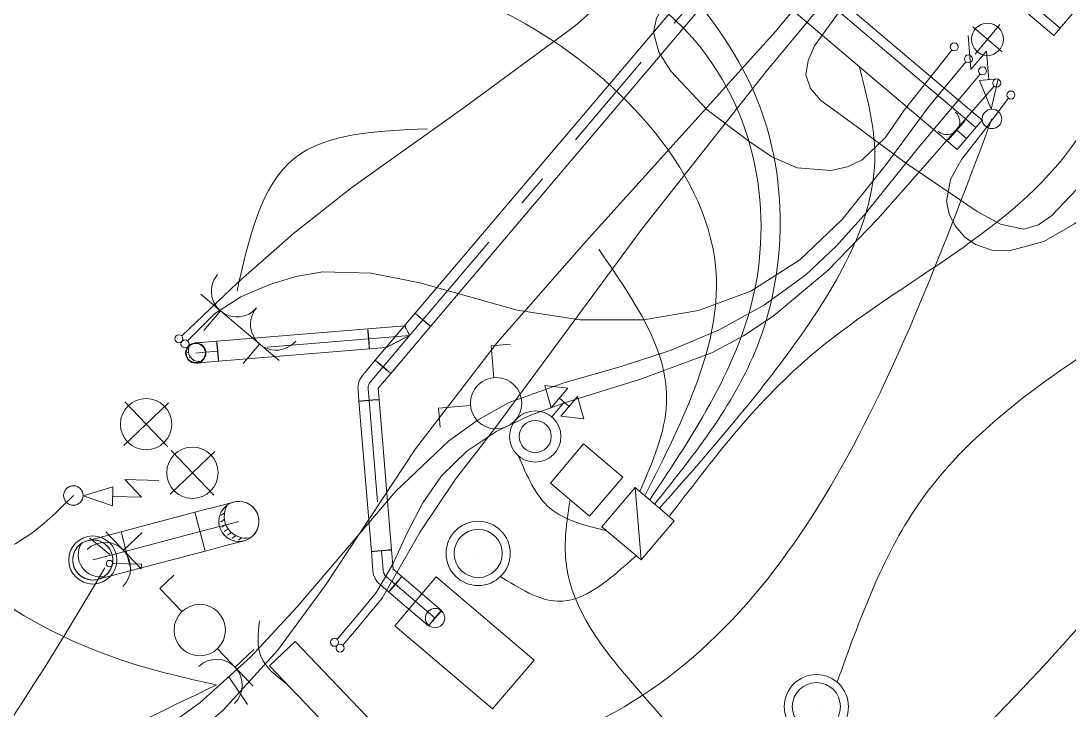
# Model space of a CAD drawing. Header units: metres. Extents: x 2747662.9 to 2747731.3, y 1250221.9 to 1250283.3.
# Drawn here: x 2747712.864 to 2747716.13, y 1250276.122 to 1250278.268 of the extents above; entities that cross this region are included whole.
import ezdxf

# ---------------------------------------------------------------- set-up
doc = ezdxf.new("R2010")
doc.units = ezdxf.units.M
doc.header["$MEASUREMENT"] = 0
for name, pattern in [('EL_Boden', [900, 600, -300]), ('EL_Hohldecke', [1500, 600, -300, 0, -300, 0, -300]), ('STRICHPUNKT2-A0PKIVIE00', [0.635, 0.3175, -0.15875, 0, -0.15875]), ('STRICHPUNKT2-A0PKIVIO00', [0.635, 0.3175, -0.15875, 0, -0.15875]), ('STRICHPUNKT2-A0PKIVIT00', [0.635, 0.3175, -0.15875, 0, -0.15875])]:
    doc.linetypes.add(name, pattern=pattern)
for name, color, linetype in [('___deckendurchbruch', 7, 'Continuous'), ('___elektro', 7, 'Continuous'), ('___lueftung', 7, 'Continuous'), ('___sanitär', 7, 'Continuous')]:
    doc.layers.add(name, color=color, linetype=linetype)

msp = doc.modelspace()

# ---------------------------------------------------------------- linework, layer by layer
at = {"layer": '___deckendurchbruch', "color": 215, "linetype": 'STRICHPUNKT2-A0PKIVIT00', "lineweight": 0, "true_color": 0xa44f91}
for p, q in [((2747715.922, 1250278.1721), (2747715.8305, 1250278.2497)), ((2747715.8374, 1250278.1651), (2747715.915, 1250278.2566)), ((2747713.1849, 1250276.9458), (2747713.3237, 1250277.0784)), ((2747713.3206, 1250276.9427), (2747713.188, 1250277.0815)), ((2747713.3294, 1250276.7944), (2747713.4682, 1250276.927)), ((2747713.4651, 1250276.7913), (2747713.3325, 1250276.9301))]:
    msp.add_line(p, q, dxfattribs=at)
at = {"layer": '___deckendurchbruch', "color": 215, "linetype": 'Continuous', "lineweight": 0, "true_color": 0xa44f91}
for centre, radius in [((2747715.8762, 1250278.2109), 0.05), ((2747713.2543, 1250277.0121), 0.08), ((2747713.3988, 1250276.8607), 0.08)]:
    msp.add_circle(centre, radius, dxfattribs=at)
at = {"layer": '___elektro', "color": 30, "linetype": 'Continuous', "lineweight": 0, "true_color": 0xff8d1c}
for p, q in [((2747715.5543, 1250278.2177), (2747715.5543, 1250278.2177)), ((2747715.8243, 1250278.1172), (2747715.8156, 1250278.2229)), ((2747715.8728, 1250278.1744), (2747715.8243, 1250278.1172)), ((2747715.8801, 1250278.0852), (2747715.8728, 1250278.1744)), ((2747715.4767, 1250278.1261), (2747715.4767, 1250278.1262)), ((2747715.9093, 1250278.0876), (2747715.8509, 1250278.0828)), ((2747715.8877, 1250277.9932), (2747715.8509, 1250278.0828)), ((2747715.8877, 1250277.9932), (2747715.9093, 1250278.0876)), ((2747715.7547, 1250277.8974), (2747715.8064, 1250277.9584)), ((2747715.8902, 1250277.963), (2747715.8902, 1250277.9631)), ((2747715.7805, 1250277.9279), (2747715.8111, 1250277.902)), ((2747715.7805, 1250277.9279), (2747715.7806, 1250277.9279)), ((2747715.8111, 1250277.902), (2747715.8111, 1250277.9021)), ((2747713.4249, 1250277.4169), (2747713.547, 1250277.3134)), ((2747713.4859, 1250277.3652), (2747713.4342, 1250277.3041)), ((2747713.4342, 1250277.3041), (2747713.4343, 1250277.3042)), ((2747713.4342, 1250277.3041), (2747713.4343, 1250277.3042)), ((2747713.547, 1250277.3134), (2747713.669, 1250277.21)), ((2747713.608, 1250277.2617), (2747713.5563, 1250277.2007)), ((2747714.3301, 1250277.2566), (2747714.3899, 1250277.2615)), ((2747714.3383, 1250277.1569), (2747714.3301, 1250277.2566)), ((2747713.5563, 1250277.2007), (2747713.5563, 1250277.2007)), ((2747713.5563, 1250277.2007), (2747713.5563, 1250277.2007)), ((2747714.3966, 1250277.1382), (2747714.3966, 1250277.1382)), ((2747714.2838, 1250277.1289), (2747714.2839, 1250277.129)), ((2747714.4964, 1250277.1322), (2747714.5681, 1250277.124)), ((2747714.4964, 1250277.1322), (2747714.5163, 1250277.0629)), ((2747714.5163, 1250277.0629), (2747714.5681, 1250277.124)), ((2747714.2651, 1250277.0706), (2747714.1655, 1250277.0624)), ((2747714.5574, 1250277.0805), (2747714.5186, 1250277.0347)), ((2747714.5422, 1250277.0934), (2747714.5727, 1250277.0676)), ((2747714.5468, 1250277.0371), (2747714.5986, 1250277.0981)), ((2747714.6185, 1250277.0288), (2747714.5986, 1250277.0981)), ((2747714.1655, 1250277.0624), (2747714.1704, 1250277.0026)), ((2747714.6185, 1250277.0288), (2747714.5468, 1250277.0371)), ((2747714.2931, 1250277.0162), (2747714.2932, 1250277.0162)), ((2747714.4059, 1250277.0255), (2747714.4059, 1250277.0255)), ((2747714.4059, 1250277.0255), (2747714.4059, 1250277.0255)), ((2747714.5186, 1250277.0347), (2747714.5187, 1250277.0348)), ((2747714.6178, 1250276.9507), (2747714.5143, 1250276.8286)), ((2747714.7399, 1250276.8472), (2747714.6178, 1250276.9507)), ((2747714.4152, 1250276.9127), (2747714.4152, 1250276.9127)), ((2747714.5279, 1250276.922), (2747714.528, 1250276.922)), ((2747714.6364, 1250276.7252), (2747714.7399, 1250276.8472)), ((2747713.058, 1250276.7892), (2747713.151, 1250276.8164)), ((2747713.1497, 1250276.7579), (2747713.151, 1250276.8164)), ((2747713.2398, 1250276.7851), (2747713.188, 1250276.8393)), ((2747713.188, 1250276.8393), (2747713.294, 1250276.8369)), ((2747714.5143, 1250276.8286), (2747714.6364, 1250276.7252)), ((2747714.778, 1250276.8149), (2747714.6745, 1250276.6928)), ((2747714.7269, 1250276.832), (2747714.727, 1250276.832)), ((2747714.9, 1250276.7114), (2747714.778, 1250276.8149)), ((2747714.778, 1250276.8149), (2747714.7966, 1250276.5894)), ((2747713.0277, 1250276.7899), (2747713.0278, 1250276.7899)), ((2747713.058, 1250276.7892), (2747713.1497, 1250276.7579)), ((2747713.1503, 1250276.7871), (2747713.2398, 1250276.7851)), ((2747714.7521, 1250276.7844), (2747714.7522, 1250276.7844)), ((2747714.7651, 1250276.7996), (2747714.7651, 1250276.7997)), ((2747714.7932, 1250276.802), (2747714.7933, 1250276.802)), ((2747714.8085, 1250276.789), (2747714.8085, 1250276.789)), ((2747714.8238, 1250276.7761), (2747714.8238, 1250276.7761)), ((2747714.7263, 1250276.7539), (2747714.7263, 1250276.7539)), ((2747714.7392, 1250276.7691), (2747714.7392, 1250276.7691)), ((2747714.839, 1250276.7632), (2747714.8391, 1250276.7632)), ((2747714.8543, 1250276.7502), (2747714.8543, 1250276.7502)), ((2747714.7004, 1250276.7234), (2747714.7004, 1250276.7234)), ((2747714.7133, 1250276.7386), (2747714.7134, 1250276.7386)), ((2747714.7966, 1250276.5894), (2747714.9, 1250276.7114)), ((2747714.8695, 1250276.7373), (2747714.8696, 1250276.7373)), ((2747714.8848, 1250276.7244), (2747714.8848, 1250276.7244)), ((2747714.3539, 1250276.6857), (2747714.3539, 1250276.6858)), ((2747714.6745, 1250276.6928), (2747714.7966, 1250276.5894)), ((2747714.6875, 1250276.7081), (2747714.6875, 1250276.7081)), ((2747714.6898, 1250276.6799), (2747714.6898, 1250276.6799)), ((2747714.8742, 1250276.6809), (2747714.8742, 1250276.6809)), ((2747714.8871, 1250276.6962), (2747714.8871, 1250276.6962)), ((2747713.1412, 1250276.6061), (2747713.0787, 1250276.657)), ((2747713.2392, 1250276.5615), (2747713.1286, 1250276.6771)), ((2747713.1839, 1250276.6193), (2747713.2417, 1250276.6746)), ((2747713.2417, 1250276.6746), (2747713.2418, 1250276.6746)), ((2747713.2417, 1250276.6746), (2747713.2418, 1250276.6746)), ((2747714.2129, 1250276.6741), (2747714.213, 1250276.6742)), ((2747714.705, 1250276.667), (2747714.7051, 1250276.667)), ((2747714.7203, 1250276.654), (2747714.7203, 1250276.6541)), ((2747714.8483, 1250276.6504), (2747714.8483, 1250276.6504)), ((2747714.8612, 1250276.6657), (2747714.8613, 1250276.6657)), ((2747714.7356, 1250276.6411), (2747714.7356, 1250276.6411)), ((2747714.7508, 1250276.6282), (2747714.7508, 1250276.6282)), ((2747714.7661, 1250276.6152), (2747714.7661, 1250276.6153)), ((2747714.8224, 1250276.6199), (2747714.8225, 1250276.6199)), ((2747714.8354, 1250276.6351), (2747714.8354, 1250276.6352)), ((2747714.2892, 1250276.6095), (2747714.2892, 1250276.6095)), ((2747714.7813, 1250276.6023), (2747714.7814, 1250276.6023)), ((2747714.8095, 1250276.6046), (2747714.8095, 1250276.6047)), ((2747713.1505, 1250276.5776), (2747713.2395, 1250276.5756)), ((2747713.2395, 1250276.5756), (2747713.2392, 1250276.5615)), ((2747713.2969, 1250276.5007), (2747713.3403, 1250276.5421)), ((2747714.2245, 1250276.5332), (2747714.2246, 1250276.5332)), ((2747714.2245, 1250276.5332), (2747714.2246, 1250276.5332)), ((2747714.3655, 1250276.5448), (2747714.3655, 1250276.5448)), ((2747713.366, 1250276.4284), (2747713.2969, 1250276.5007)), ((2747713.366, 1250276.4284), (2747713.3661, 1250276.4284)), ((2747713.4791, 1250276.4258), (2747713.4792, 1250276.4259)), ((2747713.3635, 1250276.3153), (2747713.3635, 1250276.3153)), ((2747713.4766, 1250276.3127), (2747713.4766, 1250276.3128)), ((2747713.4766, 1250276.3127), (2747713.5872, 1250276.1971)), ((2747713.5319, 1250276.2549), (2747713.5897, 1250276.3102)), ((2747713.5897, 1250276.3102), (2747713.5897, 1250276.3102)), ((2747713.5897, 1250276.3102), (2747713.5897, 1250276.3102)), ((2747713.6786, 1250276.2972), (2747713.6786, 1250276.2972)), ((2747713.5319, 1250276.2549), (2747713.5319, 1250276.2549)), ((2747713.5699, 1250276.1391), (2747713.5118, 1250276.2253)), ((2747715.2668, 1250276.1969), (2747715.2669, 1250276.1969)), ((2747715.4078, 1250276.2085), (2747715.4078, 1250276.2085)), ((2747715.3431, 1250276.1322), (2747715.3432, 1250276.1323))]:
    msp.add_line(p, q, dxfattribs=at)
for points in [[(2747715.4729, 1250278.7402), (2747716.0831, 1250278.2229), (2747716.1607, 1250278.3144), (2747715.5505, 1250278.8318)], [(2747715.4729, 1250278.7402), (2747716.0831, 1250278.2229), (2747716.1025, 1250278.2458), (2747715.4923, 1250278.7631)], [(2747715.8594, 1250277.959), (2747715.2492, 1250278.4763), (2747715.1716, 1250278.3848), (2747715.7818, 1250277.8675)], [(2747715.8594, 1250277.959), (2747715.2492, 1250278.4763), (2747715.2298, 1250278.4535), (2747715.84, 1250277.9361)], [(2747713.6388, 1250276.2592), (2747714.1709, 1250275.7026), (2747714.2504, 1250275.7786), (2747713.7184, 1250276.3352)]]:
    msp.add_lwpolyline(points, close=True, dxfattribs=at)
for centre, radius in [((2747715.8902, 1250277.963), 0.0303), ((2747714.3449, 1250277.0772), 0.08), ((2747714.4669, 1250276.9737), 0.08), ((2747714.4669, 1250276.9737), 0.05), ((2747713.0277, 1250276.7899), 0.0303), ((2747714.2892, 1250276.6095), 0.1), ((2747714.2892, 1250276.6095), 0.075), ((2747713.1405, 1250276.5778), 0.01), ((2747713.4213, 1250276.3706), 0.08), ((2747715.3431, 1250276.1322), 0.1), ((2747715.3431, 1250276.1322), 0.075)]:
    msp.add_circle(centre, radius, dxfattribs=at)
for centre, radius, start, end in [((2747715.75, 1250277.9538), 0.04, 229.7099, 49.7099), ((2747713.5377, 1250277.4262), 0.08, 139.7099, 319.7099), ((2747713.6597, 1250277.3227), 0.08, 139.7099, 319.7099), ((2747713.1261, 1250276.564), 0.08, 313.7094, 133.7094), ((2747713.474, 1250276.1996), 0.08, 313.7099, 133.7099)]:
    msp.add_arc(centre, radius, start, end, dxfattribs=at)
for points, knots in [([(2747714.9307, 1250275.3017), (2747715.1348, 1250275.4479), (2747715.339, 1250275.5941), (2747715.5295, 1250275.7549), (2747716.1334, 1250276.2646), (2747716.601, 1250276.9215), (2747717.1092, 1250277.5348), (2747717.47, 1250277.9703), (2747717.8512, 1250278.3837), (2747718.2324, 1250278.7972)], [0, 0, 0, 0, 1, 1, 1, 2, 2, 2, 3, 3, 3, 3]), ([(2747714.6597, 1250278.7637), (2747714.6394, 1250278.6995), (2747714.6191, 1250278.6352), (2747714.626, 1250278.5797), (2747714.6414, 1250278.4563), (2747714.791, 1250278.3757), (2747714.9032, 1250278.2704), (2747715.138, 1250278.05), (2747715.2088, 1250277.7218), (2747715.1522, 1250277.4374), (2747715.104, 1250277.1959), (2747714.9639, 1250276.986), (2747714.8238, 1250276.7761)], [0, 0, 0, 0, 1, 1, 1, 2, 2, 2, 3, 3, 3, 4, 4, 4, 4]), ([(2747714.7475, 1250278.5805), (2747714.9152, 1250278.4025), (2747715.0828, 1250278.2244), (2747715.1668, 1250278.0021), (2747715.2523, 1250277.7755), (2747715.2509, 1250277.5028), (2747715.1662, 1250277.274), (2747715.0957, 1250277.0834), (2747714.9673, 1250276.9233), (2747714.839, 1250276.7632)], [0, 0, 0, 0, 1, 1, 1, 2, 2, 2, 3, 3, 3, 3]), ([(2747714.8848, 1250276.7244), (2747715.0176, 1250276.8993), (2747715.1504, 1250277.0743), (2747715.3173, 1250277.2183), (2747715.5803, 1250277.4453), (2747715.928, 1250277.5955), (2747716.1277, 1250277.8614), (2747716.2632, 1250278.0418), (2747716.3306, 1250278.2755), (2747716.398, 1250278.5093)], [0, 0, 0, 0, 1, 1, 1, 2, 2, 2, 3, 3, 3, 3]), ([(2747713.825, 1250278.4782), (2747714.0218, 1250278.4277), (2747714.2186, 1250278.3771), (2747714.4083, 1250278.2747), (2747714.7121, 1250278.1107), (2747714.9976, 1250277.8135), (2747715.0289, 1250277.5044), (2747715.0525, 1250277.2705), (2747714.9305, 1250277.0298), (2747714.8085, 1250276.789)], [0, 0, 0, 0, 1, 1, 1, 2, 2, 2, 3, 3, 3, 3]), ([(2747715.4767, 1250278.1261), (2747715.5007, 1250278.0335), (2747715.5247, 1250277.941), (2747715.5251, 1250277.8496), (2747715.5259, 1250277.6462), (2747715.4092, 1250277.4491), (2747715.2834, 1250277.2729), (2747715.1474, 1250277.0824), (2747715.0008, 1250276.9163), (2747714.8543, 1250276.7502)], [0, 0, 0, 0, 1, 1, 1, 2, 2, 2, 3, 3, 3, 3]), ([(2747714.1107, 1250275.8987), (2747714.2998, 1250275.9503), (2747714.4889, 1250276.002), (2747714.6547, 1250276.0837), (2747715.3038, 1250276.4035), (2747715.597, 1250277.1833), (2747715.8902, 1250277.963)], [0, 0, 0, 0, 1, 1, 1, 2, 2, 2, 2]), ([(2747713.5377, 1250277.4262), (2747713.5747, 1250277.5912), (2747713.6117, 1250277.7563), (2747713.716, 1250277.84), (2747713.8144, 1250277.919), (2747713.9728, 1250277.9257), (2747714.1311, 1250277.9324)], [0, 0, 0, 0, 1, 1, 1, 2, 2, 2, 2]), ([(2747714.7932, 1250276.802), (2747714.8327, 1250276.8942), (2747714.8721, 1250276.9865), (2747714.8764, 1250277.0766), (2747714.8842, 1250277.2415), (2747714.7744, 1250277.3992), (2747714.6647, 1250277.5569)], [0, 0, 0, 0, 1, 1, 1, 2, 2, 2, 2]), ([(2747715.4078, 1250276.2085), (2747715.4776, 1250276.4029), (2747715.5474, 1250276.5972), (2747715.6589, 1250276.7596), (2747715.834, 1250277.0145), (2747716.112, 1250277.1908), (2747716.39, 1250277.3671)], [0, 0, 0, 0, 1, 1, 1, 2, 2, 2, 2]), ([(2747714.4152, 1250276.9127), (2747714.4412, 1250276.8511), (2747714.4673, 1250276.7895), (2747714.5127, 1250276.7507), (2747714.5586, 1250276.7116), (2747714.6242, 1250276.6958), (2747714.6898, 1250276.6799)], [0, 0, 0, 0, 1, 1, 1, 2, 2, 2, 2]), ([(2747714.5754, 1250276.7769), (2747714.5663, 1250276.7157), (2747714.5573, 1250276.6546), (2747714.5614, 1250276.5968), (2747714.581, 1250276.3171), (2747714.9072, 1250276.1177), (2747715.0318, 1250275.8591), (2747715.135, 1250275.6448), (2747715.0998, 1250275.3899), (2747715.0646, 1250275.1349)], [0, 0, 0, 0, 1, 1, 1, 2, 2, 2, 3, 3, 3, 3]), ([(2747714.3568, 1250276.5388), (2747714.4174, 1250276.5007), (2747714.4781, 1250276.4626), (2747714.5367, 1250276.4606), (2747714.6211, 1250276.4578), (2747714.7012, 1250276.53), (2747714.7813, 1250276.6023)], [0, 0, 0, 0, 1, 1, 1, 2, 2, 2, 2]), ([(2747713.6922, 1250276.2033), (2747713.6595, 1250276.2284), (2747713.6267, 1250276.2534), (2747713.6127, 1250276.2865), (2747713.599, 1250276.319), (2747713.6033, 1250276.3592), (2747713.6077, 1250276.3995)], [0, 0, 0, 0, 1, 1, 1, 2, 2, 2, 2])]:
    msp.add_open_spline(points, degree=3, knots=knots, dxfattribs=at)
at = {"layer": '___elektro', "color": 30, "linetype": 'EL_Boden', "lineweight": 0, "true_color": 0xff8d1c}
for points in [[(2747711.9079, 1250277.8195), (2747711.9841, 1250277.5773), (2747712.0603, 1250277.3351), (2747712.187, 1250277.1131), (2747712.4019, 1250276.7365), (2747712.762, 1250276.4181), (2747713.1697, 1250276.2796), (2747713.2692, 1250276.2458), (2747713.3716, 1250276.2227), (2747713.474, 1250276.1996)], [(2747713.8154, 1250276.0944), (2747713.6635, 1250275.9825), (2747713.5115, 1250275.8706), (2747713.338, 1250275.7927), (2747712.8493, 1250275.5734), (2747712.1896, 1250275.6243), (2747711.752, 1250275.9169), (2747711.3839, 1250276.1631), (2747711.1731, 1250276.5805), (2747710.9623, 1250276.9978)]]:
    msp.add_open_spline(points, degree=3, knots=[0, 0, 0, 0, 1, 1, 1, 2, 2, 2, 3, 3, 3, 3], dxfattribs=at)
at = {"layer": '___elektro', "color": 30, "linetype": 'EL_Hohldecke', "lineweight": 0, "true_color": 0xff8d1c}
for points, knots in [([(2747713.0277, 1250276.7899), (2747712.9575, 1250276.7204), (2747712.8872, 1250276.6509), (2747712.8017, 1250276.6189), (2747712.7318, 1250276.5929), (2747712.6518, 1250276.5919), (2747712.5717, 1250276.5909)], [0, 0, 0, 0, 1, 1, 1, 2, 2, 2, 2]), ([(2747713.126, 1250276.5641), (2747712.9601, 1250276.286), (2747712.7941, 1250276.0079), (2747712.588, 1250275.7623), (2747712.4165, 1250275.558), (2747712.2171, 1250275.3762), (2747712.0275, 1250275.1865), (2747711.9546, 1250275.1135), (2747711.883, 1250275.0393), (2747711.8115, 1250274.9651)], [0, 0, 0, 0, 1, 1, 1, 2, 2, 2, 3, 3, 3, 3]), ([(2747713.474, 1250276.1998), (2747713.292, 1250276.1134), (2747713.11, 1250276.027), (2747712.9455, 1250275.9159), (2747712.6539, 1250275.719), (2747712.4172, 1250275.4446), (2747712.1646, 1250275.1939), (2747712.0664, 1250275.0965), (2747711.9657, 1250275.0026), (2747711.8651, 1250274.9088)], [0, 0, 0, 0, 1, 1, 1, 2, 2, 2, 3, 3, 3, 3])]:
    msp.add_open_spline(points, degree=3, knots=knots, dxfattribs=at)
at = {"layer": '___lueftung', "color": 152, "linetype": 'Continuous', "lineweight": 0, "true_color": 0x0365dd}
for p, q in [((2747713.4378, 1250276.746), (2747713.4065, 1250276.7378)), ((2747713.467, 1250276.7537), (2747713.4378, 1250276.746)), ((2747713.492, 1250276.7603), (2747713.467, 1250276.7537)), ((2747713.4941, 1250276.7476), (2747713.4886, 1250276.7395)), ((2747713.5112, 1250276.7654), (2747713.492, 1250276.7603)), ((2747713.5007, 1250276.7549), (2747713.4941, 1250276.7476)), ((2747713.5083, 1250276.761), (2747713.5007, 1250276.7549)), ((2747713.5169, 1250276.7658), (2747713.5083, 1250276.761)), ((2747713.5233, 1250276.7686), (2747713.5112, 1250276.7654)), ((2747713.526, 1250276.7693), (2747713.5169, 1250276.7658)), ((2747713.5274, 1250276.7697), (2747713.5233, 1250276.7686)), ((2747713.5357, 1250276.7713), (2747713.526, 1250276.7693)), ((2747713.5455, 1250276.7717), (2747713.5357, 1250276.7713)), ((2747713.5552, 1250276.7706), (2747713.5455, 1250276.7717)), ((2747713.5647, 1250276.768), (2747713.5552, 1250276.7706)), ((2747713.5736, 1250276.7639), (2747713.5647, 1250276.768)), ((2747713.5818, 1250276.7585), (2747713.5736, 1250276.7639)), ((2747713.589, 1250276.7519), (2747713.5818, 1250276.7585)), ((2747713.5951, 1250276.7443), (2747713.589, 1250276.7519)), ((2747713.6, 1250276.7357), (2747713.5951, 1250276.7443)), ((2747713.4065, 1250276.7378), (2747713.1762, 1250276.677)), ((2747713.4384, 1250276.6169), (2747713.4065, 1250276.7378)), ((2747713.4159, 1250276.7024), (2747713.4065, 1250276.7378)), ((2747713.482, 1250276.7211), (2747713.4809, 1250276.7113)), ((2747713.4809, 1250276.7113), (2747713.4813, 1250276.7015)), ((2747713.4846, 1250276.7305), (2747713.482, 1250276.7211)), ((2747713.4886, 1250276.7395), (2747713.4846, 1250276.7305)), ((2747713.4868, 1250276.7081), (2747713.4984, 1250276.7161)), ((2747713.4868, 1250276.7081), (2747713.4984, 1250276.7161)), ((2747713.4885, 1250276.7282), (2747713.4986, 1250276.7352)), ((2747713.4885, 1250276.7282), (2747713.4986, 1250276.7352)), ((2747713.6034, 1250276.7265), (2747713.6, 1250276.7357)), ((2747713.6054, 1250276.7169), (2747713.6034, 1250276.7265)), ((2747713.6058, 1250276.7071), (2747713.6054, 1250276.7169)), ((2747713.4291, 1250276.6523), (2747713.4159, 1250276.7024)), ((2747713.4813, 1250276.7015), (2747713.4833, 1250276.6919)), ((2747713.4833, 1250276.6919), (2747713.4867, 1250276.6827)), ((2747713.4867, 1250276.6827), (2747713.4916, 1250276.6742)), ((2747713.4905, 1250276.6916), (2747713.5025, 1250276.7)), ((2747713.4905, 1250276.6916), (2747713.5025, 1250276.7)), ((2747713.4978, 1250276.6776), (2747713.51, 1250276.6861)), ((2747713.4978, 1250276.6776), (2747713.51, 1250276.6861)), ((2747713.5434, 1250276.7092), (2747713.5434, 1250276.7093)), ((2747713.5434, 1250276.7092), (2747713.5434, 1250276.7093)), ((2747713.5927, 1250276.6708), (2747713.5981, 1250276.679)), ((2747713.5981, 1250276.679), (2747713.6021, 1250276.6879)), ((2747713.6021, 1250276.6879), (2747713.6047, 1250276.6974)), ((2747713.6047, 1250276.6974), (2747713.6058, 1250276.7071)), ((2747713.0544, 1250276.6417), (2747713.063, 1250276.6463)), ((2747713.0658, 1250276.6474), (2747713.0569, 1250276.6432)), ((2747713.063, 1250276.6463), (2747713.0723, 1250276.6496)), ((2747713.0752, 1250276.6502), (2747713.0658, 1250276.6474)), ((2747713.0662, 1250276.648), (2747713.1762, 1250276.677)), ((2747713.0723, 1250276.6496), (2747713.0819, 1250276.6513)), ((2747713.0849, 1250276.6515), (2747713.0752, 1250276.6502)), ((2747713.0819, 1250276.6513), (2747713.0917, 1250276.6515)), ((2747713.0947, 1250276.6513), (2747713.0849, 1250276.6515)), ((2747713.0917, 1250276.6515), (2747713.1015, 1250276.6502)), ((2747713.1043, 1250276.6495), (2747713.0947, 1250276.6513)), ((2747713.1015, 1250276.6502), (2747713.1109, 1250276.6474)), ((2747713.1136, 1250276.6463), (2747713.1043, 1250276.6495)), ((2747713.1109, 1250276.6474), (2747713.1197, 1250276.6431)), ((2747713.1222, 1250276.6416), (2747713.1136, 1250276.6463)), ((2747713.2081, 1250276.5561), (2747713.1762, 1250276.677)), ((2747713.1856, 1250276.6416), (2747713.1762, 1250276.677)), ((2747713.4384, 1250276.6169), (2747713.4291, 1250276.6523)), ((2747713.4916, 1250276.6742), (2747713.4977, 1250276.6665)), ((2747713.4977, 1250276.6665), (2747713.5049, 1250276.6599)), ((2747713.5049, 1250276.6599), (2747713.5131, 1250276.6545)), ((2747713.5083, 1250276.6659), (2747713.5203, 1250276.6743)), ((2747713.5083, 1250276.6659), (2747713.5203, 1250276.6743)), ((2747713.5131, 1250276.6545), (2747713.5221, 1250276.6505)), ((2747713.5221, 1250276.6505), (2747713.5315, 1250276.6479)), ((2747713.5224, 1250276.6567), (2747713.534, 1250276.6647)), ((2747713.5224, 1250276.6567), (2747713.534, 1250276.6647)), ((2747713.5315, 1250276.6479), (2747713.5413, 1250276.6468)), ((2747713.5413, 1250276.6468), (2747713.5511, 1250276.6472)), ((2747713.5418, 1250276.6512), (2747713.5519, 1250276.6582)), ((2747713.5418, 1250276.6512), (2747713.5519, 1250276.6582)), ((2747713.5552, 1250276.6477), (2747713.5431, 1250276.6445)), ((2747713.5511, 1250276.6472), (2747713.5607, 1250276.6492)), ((2747713.5593, 1250276.6488), (2747713.5552, 1250276.6477)), ((2747713.5607, 1250276.6492), (2747713.5698, 1250276.6526)), ((2747713.5698, 1250276.6526), (2747713.5784, 1250276.6575)), ((2747713.5784, 1250276.6575), (2747713.586, 1250276.6636)), ((2747713.586, 1250276.6636), (2747713.5927, 1250276.6708)), ((2747713.0311, 1250276.6145), (2747713.0278, 1250276.6052)), ((2747713.03, 1250276.6117), (2747713.0342, 1250276.6206)), ((2747713.0358, 1250276.6231), (2747713.0311, 1250276.6145)), ((2747713.0342, 1250276.6206), (2747713.0398, 1250276.6286)), ((2747713.0417, 1250276.6309), (2747713.0358, 1250276.6231)), ((2747713.0398, 1250276.6286), (2747713.0466, 1250276.6357)), ((2747713.0488, 1250276.6376), (2747713.0417, 1250276.6309)), ((2747713.0466, 1250276.6357), (2747713.0544, 1250276.6417)), ((2747713.0569, 1250276.6432), (2747713.0488, 1250276.6376)), ((2747713.1197, 1250276.6431), (2747713.1278, 1250276.6376)), ((2747713.13, 1250276.6356), (2747713.1222, 1250276.6416)), ((2747713.1278, 1250276.6376), (2747713.1348, 1250276.6308)), ((2747713.1368, 1250276.6285), (2747713.13, 1250276.6356)), ((2747713.1348, 1250276.6308), (2747713.1408, 1250276.623)), ((2747713.1423, 1250276.6205), (2747713.1368, 1250276.6285)), ((2747713.1408, 1250276.623), (2747713.1454, 1250276.6143)), ((2747713.1466, 1250276.6116), (2747713.1423, 1250276.6205)), ((2747713.1454, 1250276.6143), (2747713.1487, 1250276.6051)), ((2747713.1988, 1250276.5915), (2747713.1856, 1250276.6416)), ((2747713.2081, 1250276.5561), (2747713.4384, 1250276.6169)), ((2747713.4697, 1250276.6252), (2747713.4384, 1250276.6169)), ((2747713.4989, 1250276.6329), (2747713.4697, 1250276.6252)), ((2747713.5239, 1250276.6395), (2747713.4989, 1250276.6329)), ((2747713.5431, 1250276.6445), (2747713.5239, 1250276.6395)), ((2747713.0258, 1250276.5926), (2747713.0272, 1250276.6024)), ((2747713.0261, 1250276.5956), (2747713.0258, 1250276.5858)), ((2747713.0261, 1250276.5828), (2747713.0258, 1250276.5926)), ((2747713.0258, 1250276.5858), (2747713.0271, 1250276.5761)), ((2747713.0278, 1250276.6052), (2747713.0261, 1250276.5956)), ((2747713.0278, 1250276.5732), (2747713.0261, 1250276.5828)), ((2747713.0272, 1250276.6024), (2747713.03, 1250276.6117)), ((2747713.0882, 1250276.5891), (2747713.0883, 1250276.5892)), ((2747713.1494, 1250276.6022), (2747713.1466, 1250276.6116)), ((2747713.1486, 1250276.573), (2747713.1504, 1250276.5827)), ((2747713.1487, 1250276.6051), (2747713.1504, 1250276.5954)), ((2747713.1506, 1250276.5856), (2747713.1493, 1250276.5759)), ((2747713.1506, 1250276.5925), (2747713.1494, 1250276.6022)), ((2747713.1504, 1250276.5954), (2747713.1506, 1250276.5856)), ((2747713.1504, 1250276.5827), (2747713.1506, 1250276.5925)), ((2747713.2081, 1250276.5561), (2747713.1988, 1250276.5915)), ((2747713.0271, 1250276.5761), (2747713.0299, 1250276.5667)), ((2747713.031, 1250276.5639), (2747713.0278, 1250276.5732)), ((2747713.0299, 1250276.5667), (2747713.0342, 1250276.5578)), ((2747713.0357, 1250276.5553), (2747713.031, 1250276.5639)), ((2747713.0342, 1250276.5578), (2747713.0397, 1250276.5497)), ((2747713.0416, 1250276.5475), (2747713.0357, 1250276.5553)), ((2747713.0397, 1250276.5497), (2747713.0465, 1250276.5426)), ((2747713.0487, 1250276.5407), (2747713.0416, 1250276.5475)), ((2747713.0981, 1250276.5271), (2747713.2081, 1250276.5561)), ((2747713.1276, 1250276.5406), (2747713.1347, 1250276.5474)), ((2747713.1367, 1250276.5496), (2747713.1299, 1250276.5425)), ((2747713.1347, 1250276.5474), (2747713.1407, 1250276.5552)), ((2747713.1422, 1250276.5577), (2747713.1367, 1250276.5496)), ((2747713.1407, 1250276.5552), (2747713.1454, 1250276.5638)), ((2747713.1465, 1250276.5665), (2747713.1422, 1250276.5577)), ((2747713.1454, 1250276.5638), (2747713.1486, 1250276.573)), ((2747713.1493, 1250276.5759), (2747713.1465, 1250276.5665)), ((2747713.0465, 1250276.5426), (2747713.0543, 1250276.5367)), ((2747713.0568, 1250276.5351), (2747713.0487, 1250276.5407)), ((2747713.0543, 1250276.5367), (2747713.0629, 1250276.532)), ((2747713.0656, 1250276.5309), (2747713.0568, 1250276.5351)), ((2747713.0629, 1250276.532), (2747713.0721, 1250276.5287)), ((2747713.075, 1250276.528), (2747713.0656, 1250276.5309)), ((2747713.0721, 1250276.5287), (2747713.0818, 1250276.527)), ((2747713.0847, 1250276.5267), (2747713.075, 1250276.528)), ((2747713.0818, 1250276.527), (2747713.0916, 1250276.5267)), ((2747713.0945, 1250276.5269), (2747713.0847, 1250276.5267)), ((2747713.0916, 1250276.5267), (2747713.1013, 1250276.528)), ((2747713.1042, 1250276.5287), (2747713.0945, 1250276.5269)), ((2747713.1013, 1250276.528), (2747713.1107, 1250276.5308)), ((2747713.1134, 1250276.5319), (2747713.1042, 1250276.5287)), ((2747713.1107, 1250276.5308), (2747713.1196, 1250276.535)), ((2747713.1221, 1250276.5366), (2747713.1134, 1250276.5319)), ((2747713.1196, 1250276.535), (2747713.1276, 1250276.5406)), ((2747713.1299, 1250276.5425), (2747713.1221, 1250276.5366))]:
    msp.add_line(p, q, dxfattribs=at)
at = {"layer": '___lueftung', "color": 152, "linetype": 'STRICHPUNKT2-A0PKIVIE00', "lineweight": 0, "true_color": 0x0365dd}
for p, q in [((2747713.5434, 1250276.7092), (2747713.4225, 1250276.6773)), ((2747713.1922, 1250276.6166), (2747713.4225, 1250276.6773)), ((2747713.1922, 1250276.6166), (2747713.0882, 1250276.5891))]:
    msp.add_line(p, q, dxfattribs=at)
at = {"layer": '___lueftung', "color": 152, "linetype": 'Continuous', "lineweight": 0, "true_color": 0x0365dd}
for centre, radius in [((2747713.5434, 1250276.7092), 0.0625), ((2747713.5434, 1250276.7092), 0.0625), ((2747713.5434, 1250276.7092), 0.0625), ((2747713.0882, 1250276.5891), 0.075), ((2747713.0882, 1250276.5891), 0.075), ((2747713.0882, 1250276.5891), 0.0625)]:
    msp.add_circle(centre, radius, dxfattribs=at)
for centre in [(2747713.5662, 1250276.725), (2747713.5662, 1250276.725), (2747713.5662, 1250276.725), (2747713.5662, 1250276.725), (2747713.1111, 1250276.6049)]:
    msp.add_arc(centre, 0.0684, 148.6622, 280.7576, dxfattribs=at)
at = {"layer": '___sanitär', "color": 106, "linetype": 'Continuous', "lineweight": 0, "true_color": 0x008a1e}
for p, q in [((2747714.0928, 1250277.3574), (2747715.1318, 1250278.583)), ((2747714.1408, 1250277.3167), (2747715.1799, 1250278.5423)), ((2747714.0928, 1250277.3574), (2747713.9686, 1250277.211)), ((2747713.9451, 1250277.3095), (2747713.4747, 1250277.2707)), ((2747714.0602, 1250277.3189), (2747713.9451, 1250277.3095)), ((2747713.9453, 1250277.3085), (2747713.9451, 1250277.3095)), ((2747713.9451, 1250277.3095), (2747713.9451, 1250277.3083)), ((2747713.9451, 1250277.3083), (2747713.9452, 1250277.3051)), ((2747713.9452, 1250277.3051), (2747713.9455, 1250277.3001)), ((2747713.9457, 1250277.3054), (2747713.9453, 1250277.3085)), ((2747713.9455, 1250277.3001), (2747713.946, 1250277.2936)), ((2747713.9462, 1250277.3004), (2747713.9457, 1250277.3054)), ((2747713.9468, 1250277.294), (2747713.9462, 1250277.3004)), ((2747714.1408, 1250277.3167), (2747714.0167, 1250277.1702)), ((2747714.0608, 1250277.318), (2747714.0602, 1250277.3189)), ((2747714.0602, 1250277.3189), (2747714.0606, 1250277.3178)), ((2747714.0606, 1250277.3178), (2747714.062, 1250277.3148)), ((2747714.0625, 1250277.315), (2747714.0608, 1250277.318)), ((2747714.062, 1250277.3148), (2747714.0644, 1250277.3099)), ((2747714.065, 1250277.3102), (2747714.0625, 1250277.315)), ((2747714.0644, 1250277.3099), (2747714.0676, 1250277.3036)), ((2747714.0683, 1250277.304), (2747714.065, 1250277.3102)), ((2747714.0676, 1250277.3036), (2747714.0713, 1250277.2962)), ((2747714.0722, 1250277.2967), (2747714.0683, 1250277.304)), ((2747713.4075, 1250277.2652), (2747713.4106, 1250277.2654)), ((2747713.4106, 1250277.2654), (2747713.4155, 1250277.2658)), ((2747713.4155, 1250277.2658), (2747713.4219, 1250277.2664)), ((2747713.4219, 1250277.2664), (2747713.4294, 1250277.267)), ((2747713.4294, 1250277.267), (2747713.4374, 1250277.2676)), ((2747713.4374, 1250277.2676), (2747713.4748, 1250277.2707)), ((2747713.946, 1250277.2936), (2747713.9466, 1250277.286)), ((2747713.9466, 1250277.286), (2747713.9472, 1250277.2778)), ((2747713.9475, 1250277.2864), (2747713.9468, 1250277.294)), ((2747713.9472, 1250277.2778), (2747713.9479, 1250277.2697)), ((2747713.9481, 1250277.2783), (2747713.9475, 1250277.2864)), ((2747713.9479, 1250277.2697), (2747713.9486, 1250277.2622)), ((2747713.9488, 1250277.2702), (2747713.9481, 1250277.2783)), ((2747713.9494, 1250277.2626), (2747713.9488, 1250277.2702)), ((2747714.0388, 1250277.2696), (2747714.0237, 1250277.2618)), ((2747714.0243, 1250277.2622), (2747714.0395, 1250277.27)), ((2747714.0564, 1250277.2786), (2747714.0388, 1250277.2696)), ((2747714.0395, 1250277.27), (2747714.0572, 1250277.2791)), ((2747714.0753, 1250277.2884), (2747714.0564, 1250277.2786)), ((2747714.0572, 1250277.2791), (2747714.0762, 1250277.2888)), ((2747714.0713, 1250277.2962), (2747714.0753, 1250277.2884)), ((2747714.0762, 1250277.2888), (2747714.0722, 1250277.2967)), ((2747713.3835, 1250277.2351), (2747713.3864, 1250277.2371)), ((2747713.4065, 1250277.2651), (2747713.4075, 1250277.2652)), ((2747713.4091, 1250277.2337), (2747713.4091, 1250277.2337)), ((2747713.9503, 1250277.2467), (2747713.4799, 1250277.2079)), ((2747713.9486, 1250277.2622), (2747713.9492, 1250277.2557)), ((2747713.9492, 1250277.2557), (2747713.9497, 1250277.2508)), ((2747713.9498, 1250277.256), (2747713.9494, 1250277.2626)), ((2747713.9497, 1250277.2508), (2747713.9501, 1250277.2477)), ((2747713.9502, 1250277.251), (2747713.9498, 1250277.256)), ((2747713.9501, 1250277.2477), (2747713.9503, 1250277.2467)), ((2747713.9503, 1250277.2478), (2747713.9502, 1250277.251)), ((2747714.0025, 1250277.251), (2747713.9503, 1250277.2467)), ((2747713.9503, 1250277.2467), (2747713.9503, 1250277.2478)), ((2747714.0025, 1250277.251), (2747714.0052, 1250277.2523)), ((2747714.0049, 1250277.2522), (2747714.0025, 1250277.251)), ((2747714.0121, 1250277.2559), (2747714.0049, 1250277.2522)), ((2747714.0052, 1250277.2523), (2747714.0126, 1250277.2561)), ((2747714.0237, 1250277.2618), (2747714.0121, 1250277.2559)), ((2747714.0126, 1250277.2561), (2747714.0243, 1250277.2622)), ((2747713.389, 1250277.2198), (2747713.3922, 1250277.222)), ((2747713.4014, 1250277.2092), (2747713.4043, 1250277.2112)), ((2747713.4117, 1250277.2023), (2747713.4127, 1250277.2024)), ((2747713.4127, 1250277.2024), (2747713.4158, 1250277.2026)), ((2747713.4158, 1250277.2026), (2747713.4207, 1250277.203)), ((2747713.4207, 1250277.203), (2747713.4271, 1250277.2036)), ((2747713.4271, 1250277.2036), (2747713.4345, 1250277.2042)), ((2747713.4345, 1250277.2042), (2747713.4426, 1250277.2048)), ((2747713.4426, 1250277.2048), (2747713.48, 1250277.2079)), ((2747713.9686, 1250277.211), (2747713.9295, 1250277.1648)), ((2747714.0167, 1250277.1702), (2747713.9776, 1250277.1241)), ((2747713.9148, 1250277.1189), (2747713.9177, 1250277.0835)), ((2747713.9776, 1250277.1241), (2747713.9805, 1250277.0887)), ((2747713.9177, 1250277.0836), (2747713.9563, 1250276.6154)), ((2747713.9805, 1250277.0888), (2747714.0191, 1250276.6205)), ((2747713.9563, 1250276.6154), (2747713.9612, 1250276.5551)), ((2747714.0191, 1250276.6206), (2747714.024, 1250276.5603)), ((2747714.024, 1250276.5603), (2747714.0511, 1250276.5373)), ((2747714.0292, 1250276.3835), (2747714.1585, 1250276.5361)), ((2747714.0292, 1250276.3835), (2747714.1585, 1250276.5361)), ((2747714.0511, 1250276.5374), (2747714.1752, 1250276.4321)), ((2747714.4636, 1250276.2774), (2747714.1585, 1250276.5361)), ((2747714.1585, 1250276.5361), (2747714.1585, 1250276.5361)), ((2747714.1585, 1250276.5361), (2747714.4636, 1250276.2774)), ((2747713.9833, 1250276.5122), (2747714.0104, 1250276.4893)), ((2747714.0103, 1250276.4893), (2747714.1345, 1250276.3841)), ((2747714.0292, 1250276.3835), (2747714.0292, 1250276.3836)), ((2747714.3343, 1250276.1249), (2747714.0292, 1250276.3835)), ((2747714.0292, 1250276.3835), (2747714.3343, 1250276.1249)), ((2747714.3343, 1250276.1249), (2747714.4636, 1250276.2774)), ((2747714.3343, 1250276.1249), (2747714.4636, 1250276.2774)), ((2747714.4636, 1250276.2774), (2747714.4637, 1250276.2775)), ((2747714.3343, 1250276.1249), (2747714.3343, 1250276.1249))]:
    msp.add_line(p, q, dxfattribs=at)
at = {"layer": '___sanitär', "color": 106, "linetype": 'STRICHPUNKT2-A0PKIVIO00', "lineweight": 0, "true_color": 0x008a1e}
for p, q in [((2747714.1168, 1250277.337), (2747715.1558, 1250278.5627)), ((2747714.1168, 1250277.337), (2747713.9927, 1250277.1906)), ((2747713.9477, 1250277.2781), (2747713.4773, 1250277.2393)), ((2747714.0757, 1250277.2886), (2747713.9477, 1250277.2781)), ((2747713.4091, 1250277.2337), (2747713.44, 1250277.2362)), ((2747713.44, 1250277.2362), (2747713.4774, 1250277.2393)), ((2747713.9927, 1250277.1906), (2747713.9535, 1250277.1445)), ((2747713.9462, 1250277.1215), (2747713.9491, 1250277.0861)), ((2747713.9491, 1250277.0862), (2747713.9877, 1250276.6179)), ((2747713.9877, 1250276.618), (2747713.9926, 1250276.5577)), ((2747714.0036, 1250276.5363), (2747714.0307, 1250276.5133)), ((2747714.0307, 1250276.5133), (2747714.1549, 1250276.4081))]:
    msp.add_line(p, q, dxfattribs=at)
at = {"layer": '___sanitär', "color": 106, "linetype": 'Continuous', "lineweight": 0, "true_color": 0x008a1e, "flags": 128}
for points in [[(2747713.3653, 1250277.2871), (2747713.5401, 1250277.4536), (2747713.7139, 1250277.6056), (2747713.8952, 1250277.7491), (2747714.246, 1250277.999), (2747714.5913, 1250278.2526), (2747714.9169, 1250278.5405), (2747715.0218, 1250278.6352), (2747715.0785, 1250278.675), (2747715.1401, 1250278.7051), (2747715.2352, 1250278.7271)], [(2747715.222, 1250278.7001), (2747715.0798, 1250278.5569), (2747714.936, 1250278.3967), (2747714.8687, 1250278.3182), (2747714.8452, 1250278.2766), (2747714.836, 1250278.2334), (2747714.852, 1250278.1713), (2747714.8891, 1250278.1115), (2747715.0032, 1250277.9912), (2747715.1321, 1250277.8933), (2747715.2043, 1250277.8451), (2747715.2837, 1250277.8103), (2747715.3885, 1250277.8025), (2747715.4397, 1250277.8136), (2747715.4859, 1250277.835), (2747715.5576, 1250277.9045), (2747715.6164, 1250277.99), (2747715.7647, 1250278.1776)], [(2747715.4227, 1250278.3076), (2747715.3376, 1250278.1905), (2747715.3174, 1250278.1454), (2747715.3102, 1250278.1004), (2747715.3245, 1250278.0577), (2747715.357, 1250278.0201), (2747715.4469, 1250277.9544), (2747715.6213, 1250277.8266), (2747715.844, 1250277.6747), (2747715.9172, 1250277.635), (2747715.9898, 1250277.6198), (2747716.0348, 1250277.633), (2747716.0771, 1250277.662), (2747716.1546, 1250277.7442), (2747716.3998, 1250278.0447), (2747716.8792, 1250278.6098)], [(2747715.4137, 1250278.4751), (2747715.2158, 1250278.2349), (2747714.6253, 1250277.5819), (2747714.349, 1250277.2674), (2747714.0934, 1250276.9352), (2747713.8131, 1250276.5107), (2747713.664, 1250276.3066), (2747713.4943, 1250276.121), (2747713.3812, 1250276.0245), (2747713.2584, 1250275.9396), (2747713.127, 1250275.8682), (2747712.9882, 1250275.8123), (2747712.8447, 1250275.7739)], [(2747715.4578, 1250278.4378), (2747715.1862, 1250278.1103), (2747714.7985, 1250277.618), (2747714.3403, 1250276.9973), (2747714.2185, 1250276.8407), (2747714.1084, 1250276.6764), (2747713.9901, 1250276.4704), (2747713.9038, 1250276.3668), (2747713.867, 1250276.324)], [(2747715.9419, 1250278.0273), (2747715.8627, 1250277.923), (2747715.7956, 1250277.8363), (2747715.7609, 1250277.7739), (2747715.7482, 1250277.7066), (2747715.7568, 1250277.6664), (2747715.7765, 1250277.6285), (2747715.8047, 1250277.5959), (2747715.8391, 1250277.5713), (2747715.8896, 1250277.5543), (2747715.9436, 1250277.5525), (2747716.0517, 1250277.5813), (2747716.1473, 1250277.636), (2747716.2289, 1250277.7072), (2747716.3673, 1250277.8763), (2747716.7066, 1250278.3213)], [(2747715.8086, 1250278.1404), (2747715.6903, 1250277.9971), (2747715.5603, 1250277.821), (2747715.4237, 1250277.6495), (2747715.2912, 1250277.5242), (2747715.1385, 1250277.4261), (2747714.9757, 1250277.3664), (2747714.8041, 1250277.3376), (2747714.6067, 1250277.3369), (2747714.4104, 1250277.3671), (2747714.107, 1250277.4519), (2747713.956, 1250277.4828), (2747713.8047, 1250277.4863), (2747713.7214, 1250277.4719), (2747713.6394, 1250277.4472), (2747713.5496, 1250277.4084), (2747713.4678, 1250277.3562), (2747713.3833, 1250277.2719)], [(2747715.853, 1250278.1028), (2747715.6569, 1250277.8688), (2747715.4918, 1250277.6636), (2747715.4045, 1250277.5663), (2747715.3101, 1250277.4774), (2747715.1813, 1250277.3838), (2747715.0403, 1250277.3064), (2747714.8905, 1250277.2431), (2747714.7351, 1250277.1917), (2747714.5562, 1250277.1412), (2747714.3862, 1250277.0795), (2747714.2888, 1250277.0258), (2747714.1982, 1250276.9605), (2747714.0322, 1250276.8034), (2747713.7254, 1250276.4433), (2747713.5793, 1250276.2864), (2747713.4229, 1250276.1447), (2747713.253, 1250276.0225), (2747713.0665, 1250275.924), (2747712.9029, 1250275.865), (2747712.7325, 1250275.8284)], [(2747715.8972, 1250278.0652), (2747715.6827, 1250277.8197), (2747715.5348, 1250277.6516), (2747715.379, 1250277.491), (2747715.2087, 1250277.3485), (2747715.116, 1250277.2874), (2747715.0171, 1250277.2347), (2747714.7923, 1250277.151), (2747714.5609, 1250277.0795), (2747714.4503, 1250277.0389), (2747714.3471, 1250276.9898), (2747714.2542, 1250276.9285), (2747714.1748, 1250276.8511), (2747714.1165, 1250276.7667), (2747714.0681, 1250276.6733), (2747714.0243, 1250276.5778), (2747713.9726, 1250276.4883), (2747713.9155, 1250276.419), (2747713.8497, 1250276.342)]]:
    msp.add_lwpolyline(points, dxfattribs=at)
at = {"layer": '___sanitär', "color": 106, "linetype": 'Continuous', "lineweight": 0, "true_color": 0x008a1e}
for centre, radius in [((2747715.7725, 1250278.1874), 0.0125), ((2747715.8167, 1250278.1499), 0.0125), ((2747715.8609, 1250278.1124), 0.0125), ((2747715.9052, 1250278.0749), 0.0125), ((2747715.9494, 1250278.0374), 0.0125), ((2747713.3564, 1250277.2783), 0.0125), ((2747713.3755, 1250277.2621), 0.0125), ((2747713.4091, 1250277.2337), 0.0315), ((2747713.4091, 1250277.2337), 0.03), ((2747714.1549, 1250276.4081), 0.03), ((2747713.8415, 1250276.3326), 0.0125), ((2747713.8588, 1250276.3145), 0.0125)]:
    msp.add_circle(centre, radius, dxfattribs=at)
for centre, radius, start, end in [((2747713.4206, 1250277.2417), 0.0345, 148.6622, 280.7576), ((2747713.9776, 1250277.1241), 0.063, 139.7126, 184.7072), ((2747714.024, 1250276.5603), 0.063, 184.7126, 229.7072)]:
    msp.add_arc(centre, radius, start, end, dxfattribs=at)
at = {"layer": '___sanitär', "color": 106, "linetype": 'STRICHPUNKT2-A0PKIVIO00', "lineweight": 0, "true_color": 0x008a1e}
for centre, start, end in [((2747713.9776, 1250277.1241), 139.7126, 184.7072), ((2747714.024, 1250276.5603), 184.7126, 229.7072)]:
    msp.add_arc(centre, 0.0315, start, end, dxfattribs=at)
at = {"layer": '___sanitär', "color": 106, "linetype": 'Continuous', "lineweight": 0, "true_color": 0x008a1e}
for centre, major_axis in [((2747714.1168, 1250277.337), (-0.024, 0.0204)), ((2747714.1168, 1250277.337), (-0.024, 0.0204)), ((2747713.9477, 1250277.2781), (-0.0026, 0.0314)), ((2747713.4774, 1250277.2393), (-0.0026, 0.0314)), ((2747713.4773, 1250277.2393), (-0.0026, 0.0314)), ((2747713.9927, 1250277.1906), (-0.024, 0.0204)), ((2747713.9927, 1250277.1906), (-0.024, 0.0204)), ((2747713.9491, 1250277.0862), (0.0314, 0.0026)), ((2747713.9491, 1250277.0861), (0.0314, 0.0026)), ((2747713.9877, 1250276.618), (0.0314, 0.0026)), ((2747713.9877, 1250276.6179), (0.0314, 0.0026)), ((2747714.0307, 1250276.5133), (0.0204, 0.024)), ((2747714.0307, 1250276.5133), (0.0204, 0.024)), ((2747714.1549, 1250276.4081), (0.0204, 0.024))]:
    msp.add_ellipse(centre, major_axis=major_axis, ratio=0.014998, dxfattribs=at)

doc.saveas('drawing.dxf')
